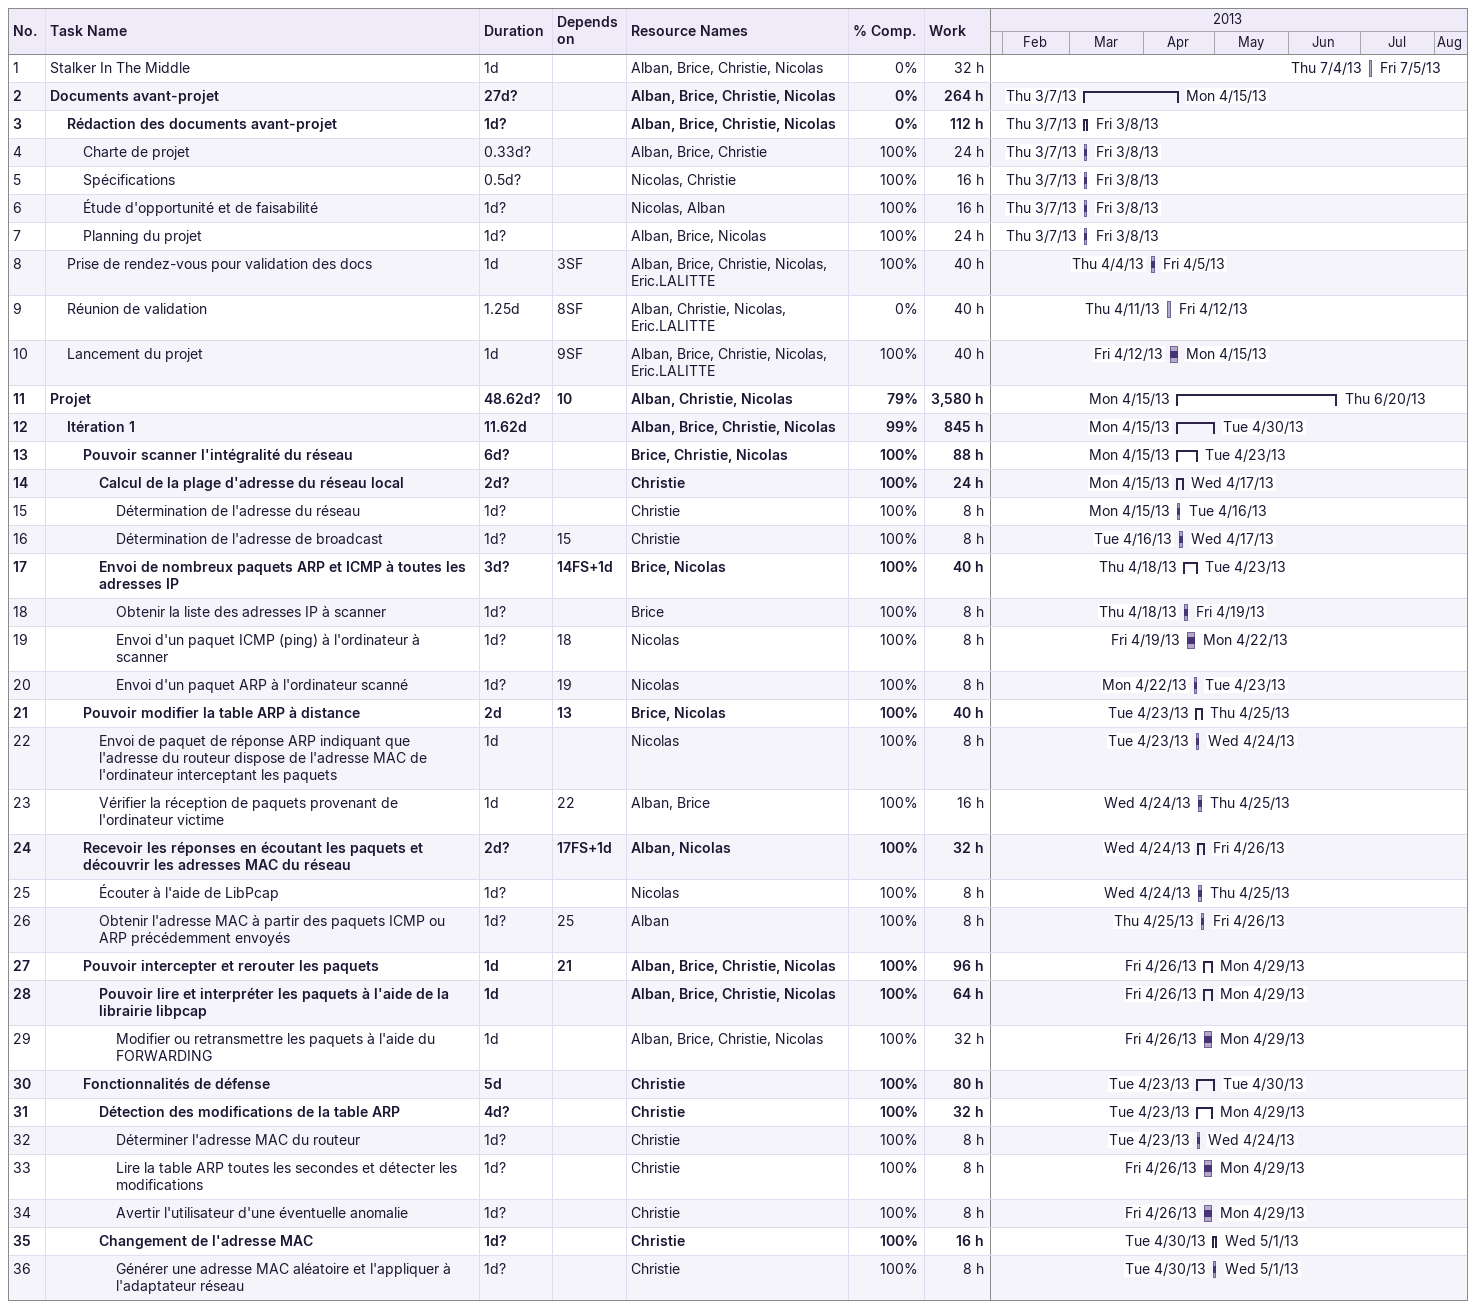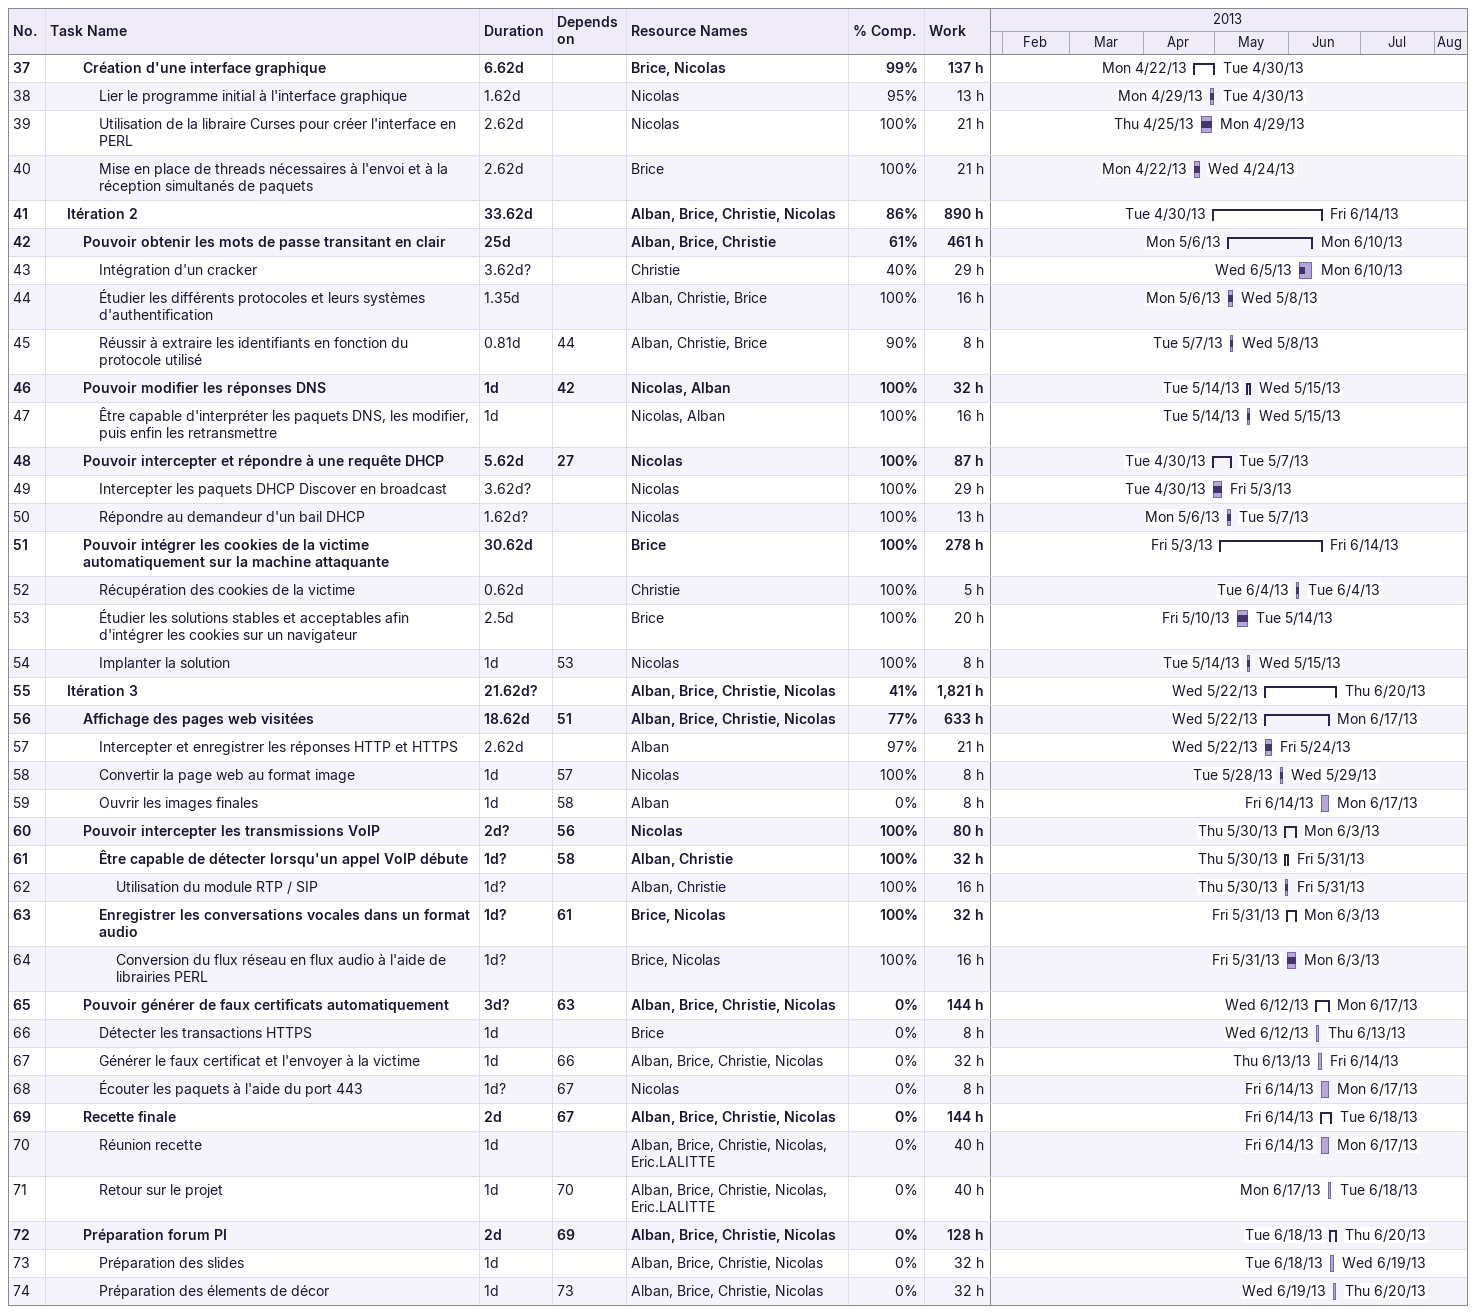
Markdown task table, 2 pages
| ID | Level | Task | Duration | Start | Finish | Predecessors | Resources | % complete | Work (h) |
|---|---|---|---|---|---|---|---|---|---|
| 1 | 1 | Stalker In The Middle | 1d | 2013-07-04 | 2013-07-05 |  | Alban, Brice, Christie, Nicolas | 0 | 32 |
| 2 | 1 | **Documents avant-projet** | 27d? | 2013-03-07 | 2013-04-15 |  | Alban, Brice, Christie, Nicolas | 0 | 264 |
| 3 | 2 | **Rédaction des documents avant-projet** | 1d? | 2013-03-07 | 2013-03-08 |  | Alban, Brice, Christie, Nicolas | 0 | 112 |
| 4 | 3 | Charte de projet | 0.33d? | 2013-03-07 | 2013-03-08 |  | Alban, Brice, Christie | 100 | 24 |
| 5 | 3 | Spécifications | 0.5d? | 2013-03-07 | 2013-03-08 |  | Nicolas, Christie | 100 | 16 |
| 6 | 3 | Étude d'opportunité et de faisabilité | 1d? | 2013-03-07 | 2013-03-08 |  | Nicolas, Alban | 100 | 16 |
| 7 | 3 | Planning du projet | 1d? | 2013-03-07 | 2013-03-08 |  | Alban, Brice, Nicolas | 100 | 24 |
| 8 | 2 | Prise de rendez-vous pour validation des docs | 1d | 2013-04-04 | 2013-04-05 | 3SF | Alban, Brice, Christie, Nicolas, Eric.LALITTE | 100 | 40 |
| 9 | 2 | Réunion de validation | 1.25d | 2013-04-11 | 2013-04-12 | 8SF | Alban, Christie, Nicolas, Eric.LALITTE | 0 | 40 |
| 10 | 2 | Lancement du projet | 1d | 2013-04-12 | 2013-04-15 | 9SF | Alban, Brice, Christie, Nicolas, Eric.LALITTE | 100 | 40 |
| 11 | 1 | **Projet** | 48.62d? | 2013-04-15 | 2013-06-20 | 10 | Alban, Christie, Nicolas | 79 | 3580 |
| 12 | 2 | **Itération 1** | 11.62d | 2013-04-15 | 2013-04-30 |  | Alban, Brice, Christie, Nicolas | 99 | 845 |
| 13 | 3 | **Pouvoir scanner l'intégralité du réseau** | 6d? | 2013-04-15 | 2013-04-23 |  | Brice, Christie, Nicolas | 100 | 88 |
| 14 | 4 | **Calcul de la plage d'adresse du réseau local** | 2d? | 2013-04-15 | 2013-04-17 |  | Christie | 100 | 24 |
| 15 | 5 | Détermination de l'adresse du réseau | 1d? | 2013-04-15 | 2013-04-16 |  | Christie | 100 | 8 |
| 16 | 5 | Détermination de l'adresse de broadcast | 1d? | 2013-04-16 | 2013-04-17 | 15 | Christie | 100 | 8 |
| 17 | 4 | **Envoi de nombreux paquets ARP et ICMP à toutes les adresses IP** | 3d? | 2013-04-18 | 2013-04-23 | 14FS+1d | Brice, Nicolas | 100 | 40 |
| 18 | 5 | Obtenir la liste des adresses IP à scanner | 1d? | 2013-04-18 | 2013-04-19 |  | Brice | 100 | 8 |
| 19 | 5 | Envoi d'un paquet ICMP (ping) à l'ordinateur à scanner | 1d? | 2013-04-19 | 2013-04-22 | 18 | Nicolas | 100 | 8 |
| 20 | 5 | Envoi d'un paquet ARP à l'ordinateur scanné | 1d? | 2013-04-22 | 2013-04-23 | 19 | Nicolas | 100 | 8 |
| 21 | 3 | **Pouvoir modifier la table ARP à distance** | 2d | 2013-04-23 | 2013-04-25 | 13 | Brice, Nicolas | 100 | 40 |
| 22 | 4 | Envoi de paquet de réponse ARP indiquant que l'adresse du routeur dispose de l'adresse MAC de l'ordinateur interceptant les paquets | 1d | 2013-04-23 | 2013-04-24 |  | Nicolas | 100 | 8 |
| 23 | 4 | Vérifier la réception de paquets provenant de l'ordinateur victime | 1d | 2013-04-24 | 2013-04-25 | 22 | Alban, Brice | 100 | 16 |
| 24 | 3 | **Recevoir les réponses en écoutant les paquets et découvrir les adresses MAC du réseau** | 2d? | 2013-04-24 | 2013-04-26 | 17FS+1d | Alban, Nicolas | 100 | 32 |
| 25 | 4 | Écouter à l'aide de LibPcap | 1d? | 2013-04-24 | 2013-04-25 |  | Nicolas | 100 | 8 |
| 26 | 4 | Obtenir l'adresse MAC à partir des paquets ICMP ou ARP précédemment envoyés | 1d? | 2013-04-25 | 2013-04-26 | 25 | Alban | 100 | 8 |
| 27 | 3 | **Pouvoir intercepter et rerouter les paquets** | 1d | 2013-04-26 | 2013-04-29 | 21 | Alban, Brice, Christie, Nicolas | 100 | 96 |
| 28 | 4 | **Pouvoir lire et interpréter les paquets à l'aide de la librairie libpcap** | 1d | 2013-04-26 | 2013-04-29 |  | Alban, Brice, Christie, Nicolas | 100 | 64 |
| 29 | 5 | Modifier ou retransmettre les paquets à l'aide du FORWARDING | 1d | 2013-04-26 | 2013-04-29 |  | Alban, Brice, Christie, Nicolas | 100 | 32 |
| 30 | 3 | **Fonctionnalités de défense** | 5d | 2013-04-23 | 2013-04-30 |  | Christie | 100 | 80 |
| 31 | 4 | **Détection des modifications de la table ARP** | 4d? | 2013-04-23 | 2013-04-29 |  | Christie | 100 | 32 |
| 32 | 5 | Déterminer l'adresse MAC du routeur | 1d? | 2013-04-23 | 2013-04-24 |  | Christie | 100 | 8 |
| 33 | 5 | Lire la table ARP toutes les secondes et détecter les modifications | 1d? | 2013-04-26 | 2013-04-29 |  | Christie | 100 | 8 |
| 34 | 5 | Avertir l'utilisateur d'une éventuelle anomalie | 1d? | 2013-04-26 | 2013-04-29 |  | Christie | 100 | 8 |
| 35 | 4 | **Changement de l'adresse MAC** | 1d? | 2013-04-30 | 2013-05-01 |  | Christie | 100 | 16 |
| 36 | 5 | Générer une adresse MAC aléatoire et l'appliquer à l'adaptateur réseau | 1d? | 2013-04-30 | 2013-05-01 |  | Christie | 100 | 8 |
| 37 | 3 | **Création d'une interface graphique** | 6.62d | 2013-04-22 | 2013-04-30 |  | Brice, Nicolas | 99 | 137 |
| 38 | 4 | Lier le programme initial à l'interface graphique | 1.62d | 2013-04-29 | 2013-04-30 |  | Nicolas | 95 | 13 |
| 39 | 4 | Utilisation de la libraire Curses pour créer l'interface en PERL | 2.62d | 2013-04-25 | 2013-04-29 |  | Nicolas | 100 | 21 |
| 40 | 4 | Mise en place de threads nécessaires à l'envoi et à la réception simultanés de paquets | 2.62d | 2013-04-22 | 2013-04-24 |  | Brice | 100 | 21 |
| 41 | 2 | **Itération 2** | 33.62d | 2013-04-30 | 2013-06-14 |  | Alban, Brice, Christie, Nicolas | 86 | 890 |
| 42 | 3 | **Pouvoir obtenir les mots de passe transitant en clair** | 25d | 2013-05-06 | 2013-06-10 |  | Alban, Brice, Christie | 61 | 461 |
| 43 | 4 | Intégration d'un cracker | 3.62d? | 2013-06-05 | 2013-06-10 |  | Christie | 40 | 29 |
| 44 | 4 | Étudier les différents protocoles et leurs systèmes d'authentification | 1.35d | 2013-05-06 | 2013-05-08 |  | Alban, Christie, Brice | 100 | 16 |
| 45 | 4 | Réussir à extraire les identifiants en fonction du protocole utilisé | 0.81d | 2013-05-07 | 2013-05-08 | 44 | Alban, Christie, Brice | 90 | 8 |
| 46 | 3 | **Pouvoir modifier les réponses DNS** | 1d | 2013-05-14 | 2013-05-15 | 42 | Nicolas, Alban | 100 | 32 |
| 47 | 4 | Être capable d'interpréter les paquets DNS, les modifier, puis enfin les retransmettre | 1d | 2013-05-14 | 2013-05-15 |  | Nicolas, Alban | 100 | 16 |
| 48 | 3 | **Pouvoir intercepter et répondre à une requête DHCP** | 5.62d | 2013-04-30 | 2013-05-07 | 27 | Nicolas | 100 | 87 |
| 49 | 4 | Intercepter les paquets DHCP Discover en broadcast | 3.62d? | 2013-04-30 | 2013-05-03 |  | Nicolas | 100 | 29 |
| 50 | 4 | Répondre au demandeur d'un bail DHCP | 1.62d? | 2013-05-06 | 2013-05-07 |  | Nicolas | 100 | 13 |
| 51 | 3 | **Pouvoir intégrer les cookies de la victime automatiquement sur la machine attaquante** | 30.62d | 2013-05-03 | 2013-06-14 |  | Brice | 100 | 278 |
| 52 | 4 | Récupération des cookies de la victime | 0.62d | 2013-06-04 | 2013-06-04 |  | Christie | 100 | 5 |
| 53 | 4 | Étudier les solutions stables et acceptables afin d'intégrer les cookies sur un navigateur | 2.5d | 2013-05-10 | 2013-05-14 |  | Brice | 100 | 20 |
| 54 | 4 | Implanter la solution | 1d | 2013-05-14 | 2013-05-15 | 53 | Nicolas | 100 | 8 |
| 55 | 2 | **Itération 3** | 21.62d? | 2013-05-22 | 2013-06-20 |  | Alban, Brice, Christie, Nicolas | 41 | 1821 |
| 56 | 3 | **Affichage des pages web visitées** | 18.62d | 2013-05-22 | 2013-06-17 | 51 | Alban, Brice, Christie, Nicolas | 77 | 633 |
| 57 | 4 | Intercepter et enregistrer les réponses HTTP et HTTPS | 2.62d | 2013-05-22 | 2013-05-24 |  | Alban | 97 | 21 |
| 58 | 4 | Convertir la page web au format image | 1d | 2013-05-28 | 2013-05-29 | 57 | Nicolas | 100 | 8 |
| 59 | 4 | Ouvrir les images finales | 1d | 2013-06-14 | 2013-06-17 | 58 | Alban | 0 | 8 |
| 60 | 3 | **Pouvoir intercepter les transmissions VoIP** | 2d? | 2013-05-30 | 2013-06-03 | 56 | Nicolas | 100 | 80 |
| 61 | 4 | **Être capable de détecter lorsqu'un appel VoIP débute** | 1d? | 2013-05-30 | 2013-05-31 | 58 | Alban, Christie | 100 | 32 |
| 62 | 5 | Utilisation du module RTP / SIP | 1d? | 2013-05-30 | 2013-05-31 |  | Alban, Christie | 100 | 16 |
| 63 | 4 | **Enregistrer les conversations vocales dans un format audio** | 1d? | 2013-05-31 | 2013-06-03 | 61 | Brice, Nicolas | 100 | 32 |
| 64 | 5 | Conversion du flux réseau en flux audio à l'aide de librairies PERL | 1d? | 2013-05-31 | 2013-06-03 |  | Brice, Nicolas | 100 | 16 |
| 65 | 3 | **Pouvoir générer de faux certificats automatiquement** | 3d? | 2013-06-12 | 2013-06-17 | 63 | Alban, Brice, Christie, Nicolas | 0 | 144 |
| 66 | 4 | Détecter les transactions HTTPS | 1d | 2013-06-12 | 2013-06-13 |  | Brice | 0 | 8 |
| 67 | 4 | Générer le faux certificat et l'envoyer à la victime | 1d | 2013-06-13 | 2013-06-14 | 66 | Alban, Brice, Christie, Nicolas | 0 | 32 |
| 68 | 4 | Écouter les paquets à l'aide du port 443 | 1d? | 2013-06-14 | 2013-06-17 | 67 | Nicolas | 0 | 8 |
| 69 | 3 | **Recette finale** | 2d | 2013-06-14 | 2013-06-18 | 67 | Alban, Brice, Christie, Nicolas | 0 | 144 |
| 70 | 4 | Réunion recette | 1d | 2013-06-14 | 2013-06-17 |  | Alban, Brice, Christie, Nicolas, Eric.LALITTE | 0 | 40 |
| 71 | 4 | Retour sur le projet | 1d | 2013-06-17 | 2013-06-18 | 70 | Alban, Brice, Christie, Nicolas, Eric.LALITTE | 0 | 40 |
| 72 | 3 | **Préparation forum PI** | 2d | 2013-06-18 | 2013-06-20 | 69 | Alban, Brice, Christie, Nicolas | 0 | 128 |
| 73 | 4 | Préparation des slides | 1d | 2013-06-18 | 2013-06-19 |  | Alban, Brice, Christie, Nicolas | 0 | 32 |
| 74 | 4 | Préparation des élements de décor | 1d | 2013-06-19 | 2013-06-20 | 73 | Alban, Brice, Christie, Nicolas | 0 | 32 |
